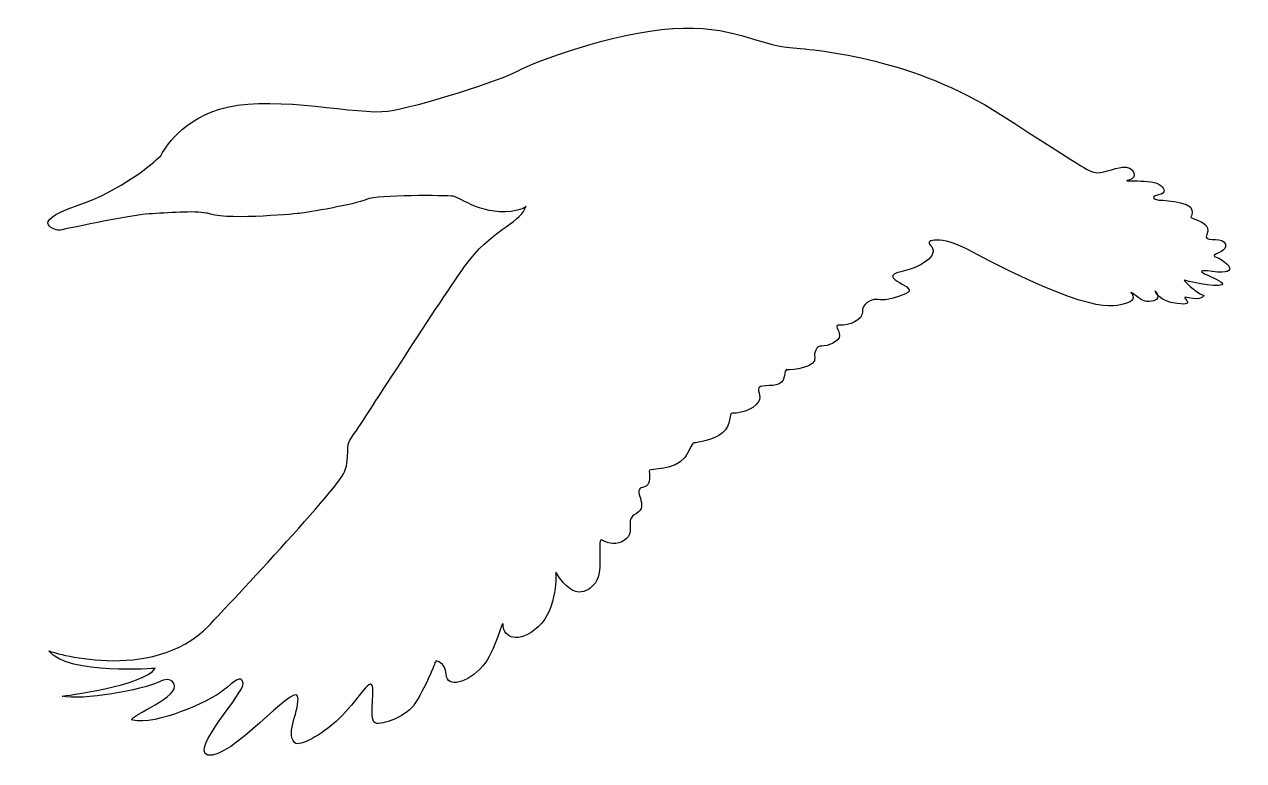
# Model space of a CAD drawing. Header units: centimetres. Extents: x -17.7 to 17.4, y -10.6 to 10.6.
import ezdxf

# ---------------------------------------------------------------- set-up
doc = ezdxf.new("R2010")
doc.units = ezdxf.units.CM
doc.header["$MEASUREMENT"] = 0
doc.layers.add('Layer 1', color=7, linetype='Continuous')

msp = doc.modelspace()

# ---------------------------------------------------------------- linework, layer by layer
at = {"layer": 'Layer 1'}
msp.add_open_spline([(16.51536, 3.43845), (17.41518, 3.32161), (16.86464, 3.761), (16.65683, 3.83956), (16.65683, 3.83956), (16.57417, 3.87094), (16.4893, 3.88684), (16.69355, 3.97325), (16.69355, 3.97325), (16.94784, 4.07943), (16.91289, 4.21847), (16.85407, 4.28443), (16.85407, 4.28443), (16.72133, 4.42977), (16.23529, 4.26469), (16.3538, 4.49853), (16.3538, 4.49853), (16.50829, 4.79904), (16.10507, 4.89083), (15.96327, 4.96213), (15.96327, 4.96213), (15.8187, 5.03336), (15.96327, 4.96213), (15.92665, 5.21258), (15.92665, 5.21258), (15.89101, 5.46155), (14.94592, 5.49719), (14.94592, 5.49719), (14.94592, 5.49719), (14.94592, 5.49719), (14.65141, 5.5713), (14.96288, 5.64078), (14.96288, 5.64078), (15.20275, 5.69433), (15.13573, 5.82429), (15.04048, 5.90819), (15.04048, 5.90819), (14.78965, 6.12867), (13.8044, 5.99645), (14.10849, 6.06871), (14.10849, 6.06871), (14.41009, 6.14031), (14.24218, 6.47969), (13.92831, 6.44228), (13.92831, 6.44228), (13.68339, 6.41302), (13.29966, 6.22924), (13.10453, 6.29242), (13.10453, 6.29242), (12.90662, 6.35759), (12.88789, 6.36653), (10.41687, 7.95818), (10.41687, 7.95818), (7.94169, 9.55184), (5.28059, 9.81296), (4.35236, 9.88427), (4.35236, 9.88427), (3.42502, 9.95576), (2.68911, 10.5506), (0.97712, 10.43175), (0.97712, 10.43175), (-0.73489, 10.31168), (-3.01864, 9.48036), (-3.46904, 9.21824), (-3.46904, 9.21824), (-3.921, 8.95712), (-6.36961, 8.17229), (-7.22575, 8.0537), (-7.22575, 8.0537), (-8.0816, 7.93443), (-10.38784, 8.50487), (-11.8385, 8.17229), (-11.8385, 8.17229), (-13.15192, 7.87098), (-13.67746, 6.94002), (-13.76387, 6.76611), (-13.76387, 6.76611), (-14.00909, 6.53785), (-14.88636, 5.77445), (-16.16973, 5.33392), (-16.16973, 5.33392), (-17.69167, 4.81039), (-16.6922, 4.62058), (-16.6922, 4.62058), (-16.6922, 4.62058), (-16.6922, 4.62058), (-14.60104, 5.07254), (-14.10074, 5.09675), (-14.10074, 5.09675), (-13.60131, 5.11929), (-12.79272, 5.19131), (-12.45926, 5.11903), (-12.45926, 5.11903), (-12.44108, 5.1157), (-12.42796, 5.11623), (-12.41984, 5.12078), (-12.41984, 5.12078), (-12.02905, 4.90144), (-10.00623, 5.08591), (-9.7716, 5.10916), (-9.7716, 5.10916), (-9.5353, 5.13422), (-8.17817, 5.36599), (-7.84453, 5.50955), (-7.84453, 5.50955), (-7.51184, 5.65235), (-5.5617, 5.62814), (-5.34787, 5.60411), (-5.34787, 5.60411), (-5.13353, 5.58114), (-4.46953, 4.9861), (-3.49309, 5.2002), (-3.49309, 5.2002), (-3.40107, 5.21962), (-3.31815, 5.25806), (-3.24055, 5.31164), (-3.24055, 5.31164), (-3.26108, 5.28489), (-3.2782, 5.25981), (-3.28529, 5.23936), (-3.28529, 5.23936), (-3.44409, 4.8223), (-4.27869, 4.62058), (-5.01424, 3.58349), (-5.01424, 3.58349), (-5.88279, 2.35926), (-7.99975, -0.97753), (-8.26287, -1.32707), (-8.26287, -1.32707), (-8.4893, -1.62838), (-8.28507, -1.83364), (-8.47591, -2.33209), (-8.47591, -2.33209), (-8.66572, -2.83228), (-12.3746, -6.75407), (-12.3746, -6.75407), (-12.3746, -6.75407), (-14.04449, -8.46701), (-16.99179, -7.4853), (-16.99179, -7.4853), (-16.99179, -7.4853), (-16.40944, -8.1933), (-13.92622, -7.98473), (-13.92622, -7.98473), (-13.92622, -7.98473), (-14.21139, -8.48318), (-16.60126, -8.78623), (-16.60126, -8.78623), (-16.60126, -8.78623), (-16.0654, -8.92982), (-14.24546, -8.59113), (-13.85388, -8.39396), (-13.85388, -8.39396), (-13.37141, -8.15311), (-13.37141, -8.5009), (-13.37141, -8.5009), (-13.37141, -8.5009), (-13.33778, -8.87547), (-14.8349, -9.42758), (-14.56825, -9.48192), (-14.56825, -9.48192), (-13.89205, -9.61739), (-12.40301, -8.97278), (-11.94655, -8.60708), (-11.94655, -8.60708), (-11.66395, -8.38406), (-11.44731, -8.14525), (-11.3927, -8.41198), (-11.3927, -8.41198), (-11.3401, -8.68016), (-12.93639, -10.34688), (-12.40936, -10.48163), (-12.40936, -10.48163), (-11.7787, -10.64181), (-9.91246, -8.41198), (-9.82324, -8.78623), (-9.82324, -8.78623), (-9.73508, -9.16085), (-10.19252, -9.84485), (-9.91246, -10.12468), (-9.91246, -10.12468), (-9.76538, -10.2701), (-9.12334, -9.87957), (-8.71866, -9.51857), (-8.71866, -9.51857), (-8.21463, -9.06888), (-7.79122, -8.30474), (-7.68329, -8.46529), (-7.68329, -8.46529), (-7.57711, -8.62581), (-7.81429, -9.55315), (-7.54679, -9.57117), (-7.54679, -9.57117), (-7.27739, -9.58988), (-6.66141, -9.34469), (-6.44554, -8.99941), (-6.44554, -8.99941), (-6.06211, -8.38314), (-5.84642, -7.77066), (-5.84642, -7.77066), (-5.84642, -7.77066), (-5.84642, -7.77066), (-5.57702, -7.80101), (-5.54763, -8.15772), (-5.54763, -8.15772), (-5.5153, -8.57857), (-4.93417, -8.4004), (-4.49636, -7.92491), (-4.49636, -7.92491), (-4.1261, -7.52626), (-3.90338, -6.43303), (-3.90338, -6.7541), (-3.90338, -6.7541), (-3.90319, -7.07504), (-3.46565, -7.32401), (-2.89561, -6.78992), (-2.89561, -6.78992), (-2.32411, -6.25459), (-2.38832, -5.22052), (-2.38832, -5.22052), (-2.38832, -5.22052), (-1.82187, -6.17191), (-1.37089, -5.67775), (-1.24855, -5.52106), (-1.24855, -5.52106), (-0.98997, -5.18036), (-1.22984, -4.16719), (-1.05064, -4.29308), (-1.05064, -4.29308), (-0.87218, -4.41667), (-0.62548, -4.44453), (-0.40963, -4.29308), (-0.40963, -4.29308), (-0.05101, -4.04334), (-0.45411, -3.73039), (-0.06893, -3.52444), (-0.06893, -3.52444), (0.32361, -3.31486), (-0.21173, -2.82978), (0.10855, -2.77625), (0.10855, -2.77625), (0.43057, -2.72339), (0.2627, -2.33495), (0.30998, -2.28584), (0.30998, -2.28584), (0.35753, -2.23655), (1.01798, -2.29571), (1.32209, -1.92013), (1.32209, -1.92013), (1.43454, -1.78186), (1.51748, -1.49394), (1.5976, -1.49394), (1.5976, -1.49394), (1.67896, -1.4937), (2.1595, -1.40829), (2.41101, -1.21134), (2.41101, -1.21134), (2.68552, -0.99629), (2.58743, -0.6191), (2.69536, -0.63701), (2.69536, -0.63701), (2.80154, -0.65553), (3.15005, -0.6032), (3.37121, -0.40526), (3.37121, -0.40526), (3.60613, -0.19648), (3.39097, -0.01444), (3.46045, 0.09321), (3.46045, 0.09321), (3.53176, 0.20034), (3.96422, 0.08969), (4.10886, 0.25016), (4.10886, 0.25016), (4.25057, 0.41068), (4.17482, 0.64706), (4.28171, 0.61036), (4.28171, 0.61036), (4.38865, 0.57578), (5.15372, 0.68447), (5.06636, 0.96908), (5.06636, 0.96908), (5.0335, 1.07624), (5.11459, 1.3105), (5.27337, 1.29259), (5.27337, 1.29259), (5.43379, 1.27563), (5.78066, 1.43086), (5.78066, 1.59242), (5.78066, 1.59242), (5.78092, 1.7526), (5.60143, 1.91942), (5.79685, 1.8955), (5.79685, 1.8955), (6.03778, 1.86613), (6.45651, 2.03803), (6.43966, 2.27004), (6.43966, 2.27004), (6.42098, 2.50187), (6.69744, 2.63837), (6.82585, 2.63276), (6.82585, 2.63276), (7.01415, 2.62318), (7.08797, 2.56505), (7.67646, 2.79532), (7.67646, 2.79532), (8.17668, 2.99151), (6.77759, 3.25077), (7.54546, 3.42931), (7.54546, 3.42931), (8.31143, 3.60777), (8.63874, 3.97679), (8.39702, 4.18985), (8.39702, 4.18985), (8.19734, 4.36733), (8.74844, 4.45472), (9.45721, 4.07563), (9.45721, 4.07563), (13.02229, 2.16851), (13.67313, 2.41614), (14.01842, 2.51173), (14.01842, 2.51173), (14.45543, 2.63127), (14.07557, 2.90046), (14.19662, 2.82285), (14.19662, 2.82285), (14.37328, 2.71064), (14.49364, 2.55903), (14.6997, 2.5724), (14.6997, 2.5724), (15.12605, 2.59642), (14.86546, 2.88077), (14.86546, 2.88077), (14.86546, 2.88077), (14.86546, 2.88077), (14.98151, 2.56679), (15.49763, 2.51173), (15.49763, 2.51173), (16.16367, 2.43937), (15.46382, 2.76928), (15.83738, 2.68006), (15.83738, 2.68006), (16.21192, 2.59108), (16.27439, 2.74708), (16.27439, 2.74708), (16.27439, 2.74708), (15.97308, 2.855), (15.70461, 3.18761), (15.70461, 3.18761), (15.70461, 3.18761), (15.70461, 3.18761), (16.6116, 2.94774), (16.79152, 3.05564), (16.79152, 3.05564), (16.96909, 3.16116), (15.6145, 3.55317), (16.51536, 3.43845)], degree=3, knots=[0, 0, 0, 0, 0.01111111, 0.01111111, 0.01111111, 0.01111111, 0.02222222, 0.02222222, 0.02222222, 0.02222222, 0.03333333, 0.03333333, 0.03333333, 0.03333333, 0.04444444, 0.04444444, 0.04444444, 0.04444444, 0.05555556, 0.05555556, 0.05555556, 0.05555556, 0.06666667, 0.06666667, 0.06666667, 0.06666667, 0.07777778, 0.07777778, 0.07777778, 0.07777778, 0.08888889, 0.08888889, 0.08888889, 0.08888889, 0.1, 0.1, 0.1, 0.1, 0.11111111, 0.11111111, 0.11111111, 0.11111111, 0.12222222, 0.12222222, 0.12222222, 0.12222222, 0.13333333, 0.13333333, 0.13333333, 0.13333333, 0.14444444, 0.14444444, 0.14444444, 0.14444444, 0.15555556, 0.15555556, 0.15555556, 0.15555556, 0.16666667, 0.16666667, 0.16666667, 0.16666667, 0.17777778, 0.17777778, 0.17777778, 0.17777778, 0.18888889, 0.18888889, 0.18888889, 0.18888889, 0.2, 0.2, 0.2, 0.2, 0.21111111, 0.21111111, 0.21111111, 0.21111111, 0.22222222, 0.22222222, 0.22222222, 0.22222222, 0.23333333, 0.23333333, 0.23333333, 0.23333333, 0.24444444, 0.24444444, 0.24444444, 0.24444444, 0.25555556, 0.25555556, 0.25555556, 0.25555556, 0.26666667, 0.26666667, 0.26666667, 0.26666667, 0.27777778, 0.27777778, 0.27777778, 0.27777778, 0.28888889, 0.28888889, 0.28888889, 0.28888889, 0.3, 0.3, 0.3, 0.3, 0.31111111, 0.31111111, 0.31111111, 0.31111111, 0.32222222, 0.32222222, 0.32222222, 0.32222222, 0.33333333, 0.33333333, 0.33333333, 0.33333333, 0.34444444, 0.34444444, 0.34444444, 0.34444444, 0.35555556, 0.35555556, 0.35555556, 0.35555556, 0.36666667, 0.36666667, 0.36666667, 0.36666667, 0.37777778, 0.37777778, 0.37777778, 0.37777778, 0.38888889, 0.38888889, 0.38888889, 0.38888889, 0.4, 0.4, 0.4, 0.4, 0.41111111, 0.41111111, 0.41111111, 0.41111111, 0.42222222, 0.42222222, 0.42222222, 0.42222222, 0.43333333, 0.43333333, 0.43333333, 0.43333333, 0.44444444, 0.44444444, 0.44444444, 0.44444444, 0.45555556, 0.45555556, 0.45555556, 0.45555556, 0.46666667, 0.46666667, 0.46666667, 0.46666667, 0.47777778, 0.47777778, 0.47777778, 0.47777778, 0.48888889, 0.48888889, 0.48888889, 0.48888889, 0.5, 0.5, 0.5, 0.5, 0.51111111, 0.51111111, 0.51111111, 0.51111111, 0.52222222, 0.52222222, 0.52222222, 0.52222222, 0.53333333, 0.53333333, 0.53333333, 0.53333333, 0.54444444, 0.54444444, 0.54444444, 0.54444444, 0.55555556, 0.55555556, 0.55555556, 0.55555556, 0.56666667, 0.56666667, 0.56666667, 0.56666667, 0.57777778, 0.57777778, 0.57777778, 0.57777778, 0.58888889, 0.58888889, 0.58888889, 0.58888889, 0.6, 0.6, 0.6, 0.6, 0.61111111, 0.61111111, 0.61111111, 0.61111111, 0.62222222, 0.62222222, 0.62222222, 0.62222222, 0.63333333, 0.63333333, 0.63333333, 0.63333333, 0.64444444, 0.64444444, 0.64444444, 0.64444444, 0.65555556, 0.65555556, 0.65555556, 0.65555556, 0.66666667, 0.66666667, 0.66666667, 0.66666667, 0.67777778, 0.67777778, 0.67777778, 0.67777778, 0.68888889, 0.68888889, 0.68888889, 0.68888889, 0.7, 0.7, 0.7, 0.7, 0.71111111, 0.71111111, 0.71111111, 0.71111111, 0.72222222, 0.72222222, 0.72222222, 0.72222222, 0.73333333, 0.73333333, 0.73333333, 0.73333333, 0.74444444, 0.74444444, 0.74444444, 0.74444444, 0.75555556, 0.75555556, 0.75555556, 0.75555556, 0.76666667, 0.76666667, 0.76666667, 0.76666667, 0.77777778, 0.77777778, 0.77777778, 0.77777778, 0.78888889, 0.78888889, 0.78888889, 0.78888889, 0.8, 0.8, 0.8, 0.8, 0.81111111, 0.81111111, 0.81111111, 0.81111111, 0.82222222, 0.82222222, 0.82222222, 0.82222222, 0.83333333, 0.83333333, 0.83333333, 0.83333333, 0.84444444, 0.84444444, 0.84444444, 0.84444444, 0.85555556, 0.85555556, 0.85555556, 0.85555556, 0.86666667, 0.86666667, 0.86666667, 0.86666667, 0.87777778, 0.87777778, 0.87777778, 0.87777778, 0.88888889, 0.88888889, 0.88888889, 0.88888889, 0.9, 0.9, 0.9, 0.9, 0.91111111, 0.91111111, 0.91111111, 0.91111111, 0.92222222, 0.92222222, 0.92222222, 0.92222222, 0.93333333, 0.93333333, 0.93333333, 0.93333333, 0.94444444, 0.94444444, 0.94444444, 0.94444444, 0.95555556, 0.95555556, 0.95555556, 0.95555556, 0.96666667, 0.96666667, 0.96666667, 0.96666667, 0.97777778, 0.97777778, 0.97777778, 0.97777778, 1, 1, 1, 1], dxfattribs=at)

doc.saveas('drawing.dxf')
